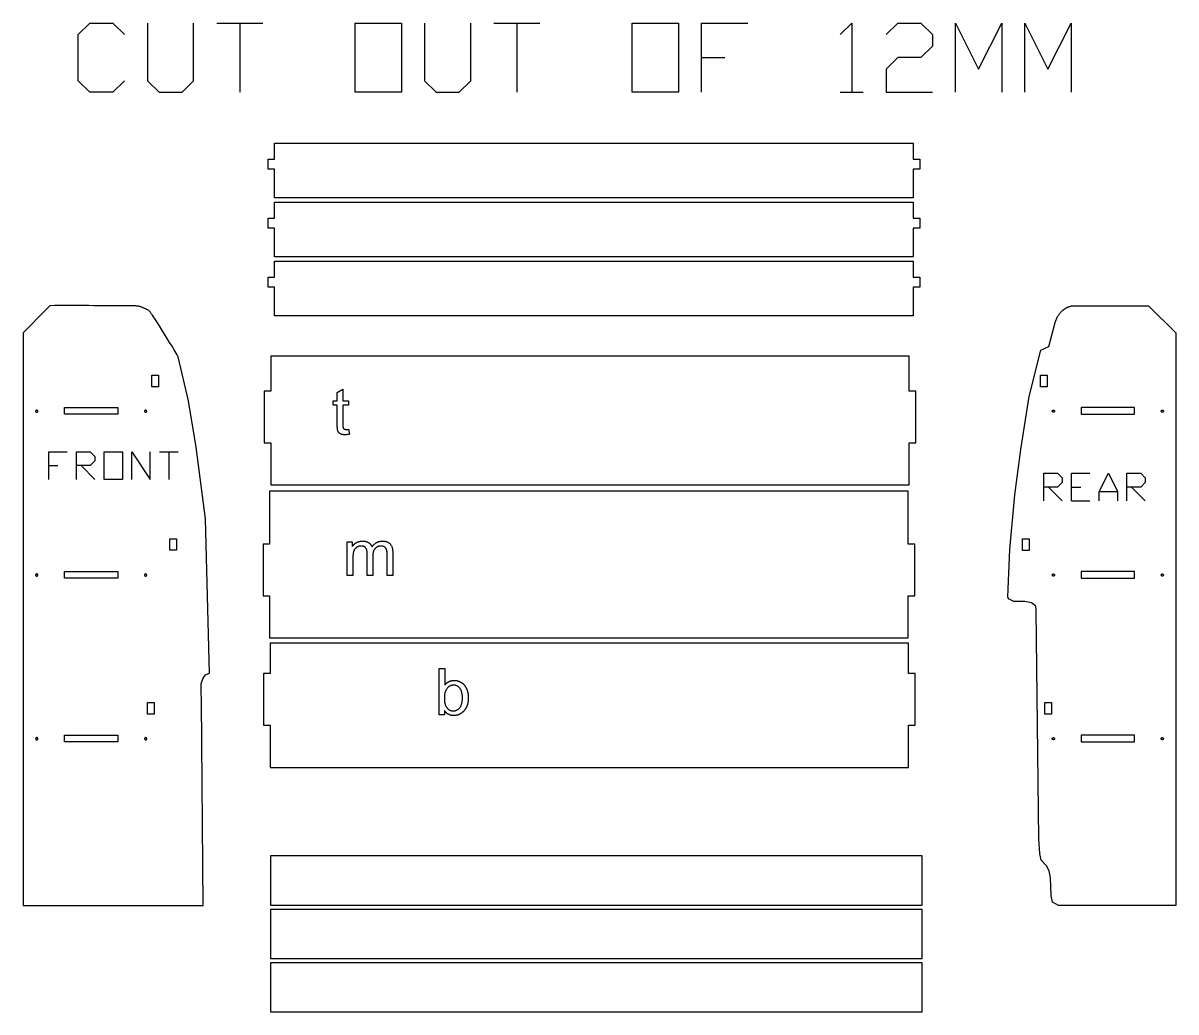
# Model space of a CAD drawing. Extents: x -1431 to 3738, y -1387 to 2467.
# Drawn here: x -1431 to 683, y -1328 to 486 of the extents above; entities that cross this region are included whole.
import ezdxf

# ---------------------------------------------------------------- set-up
doc = ezdxf.new("R2010")
doc.units = 0
doc.layers.add('DEFAULT_LAYER', color=1, linetype='CONTINUOUS')

msp = doc.modelspace()

# ---------------------------------------------------------------- linework, layer by layer
at = {"layer": 'DEFAULT_LAYER'}
for points in [[(-1245.5, 380.4), (-1266.7, 359.3), (-1309, 359.3), (-1330.2, 380.4), (-1330.2, 465.1), (-1309, 486.3), (-1266.7, 486.3), (-1245.5, 465.1)], [(-1203.2, 486.3), (-1203.2, 380.4), (-1182, 359.3), (-1139.7, 359.3), (-1118.5, 380.4), (-1118.5, 486.3)], [(-1076.2, 486.3), (-991.5, 486.3)], [(-1033.8, 486.3), (-1033.8, 359.3)], [(-695.2, 486.3), (-695.2, 380.4), (-674, 359.3), (-631.7, 359.3), (-610.5, 380.4), (-610.5, 486.3)], [(-568.2, 486.3), (-483.5, 486.3)], [(-525.8, 486.3), (-525.8, 359.3)], [(-187.2, 359.3), (-187.2, 486.3), (-102.5, 486.3)], [(66.8, 465.1), (88, 486.3), (88, 359.3)], [(151.5, 465.1), (172.7, 486.3), (215, 486.3), (236.2, 465.1), (236.2, 443.9), (215, 422.8), (172.7, 422.8), (151.5, 401.6), (151.5, 359.3), (236.2, 359.3)], [(278.5, 359.3), (278.5, 486.3), (320.8, 401.6), (363.2, 486.3), (363.2, 359.3)], [(405.5, 359.3), (405.5, 486.3), (447.8, 401.6), (490.2, 486.3), (490.2, 359.3)], [(-187.2, 422.8), (-144.8, 422.8)], [(66.8, 359.3), (109.2, 359.3)], [(-1384.3, -350.9), (-1384.3, -300.1), (-1350.4, -300.1)], [(-1333.5, -350.9), (-1333.5, -300.1), (-1308.1, -300.1), (-1299.6, -308.5), (-1299.6, -317), (-1308.1, -325.5), (-1333.5, -325.5)], [(-1231.9, -350.9), (-1231.9, -300.1), (-1198, -350.9), (-1198, -300.1)], [(-1181.1, -300.1), (-1147.2, -300.1)], [(-1164.1, -300.1), (-1164.1, -350.9)], [(-1384.3, -325.5), (-1367.3, -325.5)], [(-1325, -325.5), (-1299.6, -350.9)], [(440.2, -390.1), (440.2, -339.3), (465.6, -339.3), (474, -347.7), (474, -356.2), (465.6, -364.7), (440.2, -364.7)], [(491, -390.1), (491, -339.3), (524.8, -339.3)], [(541.8, -390.1), (541.8, -373.1), (558.7, -339.3), (575.6, -373.1), (575.6, -390.1)], [(592.6, -390.1), (592.6, -339.3), (618, -339.3), (626.4, -347.7), (626.4, -356.2), (618, -364.7), (592.6, -364.7)], [(448.6, -364.7), (474, -390.1)], [(491, -364.7), (507.9, -364.7)], [(541.8, -373.1), (575.6, -373.1)], [(601, -364.7), (626.4, -390.1)], [(491, -390.1), (524.8, -390.1)]]:
    msp.add_lwpolyline(points, dxfattribs=at)
for points in [[(-822.2, 359.3), (-822.2, 486.3), (-737.5, 486.3), (-737.5, 359.3)], [(-314.2, 359.3), (-314.2, 486.3), (-229.5, 486.3), (-229.5, 359.3)], [(200.8, 165.8), (-970, 165.8), (-970, 218.5), (-982, 218.5), (-982, 236.5), (-970, 236.5), (-970, 266), (200.8, 266), (200.8, 236.4), (212.8, 236.4), (212.8, 218.4), (200.8, 218.4)], [(200.8, 57.6), (-970, 57.6), (-970, 110.3), (-982, 110.3), (-982, 128.3), (-970, 128.3), (-970, 157.7), (200.8, 157.7), (200.8, 128.2), (212.8, 128.2), (212.8, 110.2), (200.8, 110.2)], [(200.8, -50.6), (-970, -50.6), (-970, 2.1), (-982, 2.1), (-982, 20.1), (-970, 20.1), (-970, 49.5), (200.8, 49.5), (200.8, 20), (212.8, 20), (212.8, 2), (200.8, 2)], [(434.7, -113.9), (449.3, -107.1), (461.3, -62.8), (461.8, -61.2), (462.3, -59.7), (462.9, -58.1), (463.5, -56.6), (464.2, -55.1), (464.9, -53.7), (465.6, -52.2), (466.4, -50.9), (467.3, -49.5), (468.2, -48.2), (469.1, -46.9), (470.1, -45.7), (471.1, -44.5), (472.2, -43.3), (472.7, -42.7), (473.3, -42.2), (473.9, -41.7), (474.4, -41.1), (475, -40.6), (475.6, -40.1), (476.2, -39.6), (476.8, -39.2), (477.4, -38.7), (478, -38.3), (478.7, -37.8), (479.3, -37.4), (480, -37), (480.6, -36.6), (481.3, -36.3), (482, -35.9), (482.6, -35.6), (483.3, -35.2), (484, -34.9), (484.7, -34.6), (485.4, -34.3), (486.1, -34.1), (486.9, -33.8), (487.6, -33.6), (488.3, -33.4), (489.1, -33.2), (489.8, -33), (490.6, -32.9), (491.3, -32.7), (492.1, -32.6), (492.8, -32.5), (493.6, -32.4), (494.4, -32.3), (495.2, -32.3), (496, -32.3), (496.8, -32.2), (632.5, -32.2), (682.6, -82.2), (682.1, -1132.6), (467.5, -1132.4), (456, -1126.3), (453.7, -1114.3), (452.7, -1081.8), (450.4, -1068.9), (445.3, -1059.8), (435.6, -1049), (433.1, -1037.2), (431, -1009.8), (426.1, -591), (425.5, -583.2), (418, -577), (405.3, -574.5), (385.6, -574.5), (375.8, -570.1), (374.3, -566), (378.2, -479.4), (386.9, -379.2), (397.9, -296.2), (413.7, -199)], [(-989.2, -283.9), (-977.2, -283.9), (-977.2, -361), (193.7, -361), (193.7, -283.9), (205.6, -283.9), (205.6, -189), (193.7, -189), (193.7, -124.9), (-977.2, -124.9), (-977.2, -189), (-989.2, -189)], [(-1195.4, -180.7), (-1195.4, -159.7), (-1183.1, -159.7), (-1183.1, -180.7)], [(434.1, -180.7), (434.1, -159.7), (446.4, -159.7), (446.4, -180.7)], [(-834.3, -258.8), (-832.8, -268), (-833.9, -268.3), (-835, -268.4), (-836, -268.6), (-837, -268.7), (-838, -268.8), (-838.9, -268.9), (-839.8, -268.9), (-840.7, -269), (-842.1, -268.9), (-842.8, -268.9), (-843.4, -268.8), (-844, -268.8), (-844.6, -268.7), (-845.2, -268.6), (-845.8, -268.5), (-846.3, -268.4), (-846.8, -268.3), (-847.3, -268.1), (-847.8, -267.9), (-848.3, -267.8), (-848.7, -267.6), (-849.1, -267.4), (-849.5, -267.2), (-850.3, -266.7), (-850.6, -266.4), (-851, -266.2), (-851.3, -265.9), (-851.6, -265.7), (-851.9, -265.4), (-852.2, -265.1), (-852.5, -264.8), (-852.7, -264.5), (-853, -264.2), (-853.2, -263.8), (-853.4, -263.5), (-853.6, -263.2), (-853.8, -262.8), (-854, -262.5), (-854.1, -262.1), (-854.2, -261.6), (-854.4, -261.1), (-854.5, -260.6), (-854.6, -260), (-854.7, -259.3), (-854.8, -258.6), (-854.9, -257.9), (-855, -256.2), (-855.1, -254.4), (-855.2, -252.3), (-855.2, -250.1), (-855.2, -214.6), (-862.9, -214.6), (-862.9, -206.5), (-855.2, -206.5), (-855.2, -191.2), (-844.8, -185), (-844.8, -206.5), (-834.3, -206.5), (-834.3, -214.6), (-844.8, -214.6), (-844.8, -250.7), (-844.8, -251.7), (-844.8, -252.7), (-844.8, -253.6), (-844.7, -254.3), (-844.6, -255), (-844.5, -255.6), (-844.4, -256.1), (-844.3, -256.4), (-844.2, -256.7), (-844, -257), (-843.8, -257.3), (-843.6, -257.6), (-843.3, -257.8), (-843.1, -258), (-842.8, -258.3), (-842.5, -258.5), (-842.2, -258.6), (-841.8, -258.8), (-841.4, -258.9), (-841, -259), (-840.5, -259.1), (-840, -259.2), (-839.5, -259.2), (-838.9, -259.2), (-838, -259.2), (-836.9, -259.1), (-835.7, -259)], [(-1408.3, -225.6), (-1408.3, -225.8), (-1408.3, -226), (-1408.2, -226.2), (-1408.1, -226.4), (-1408.1, -226.6), (-1408, -226.8), (-1407.8, -226.9), (-1407.7, -227), (-1407.6, -227.2), (-1407.4, -227.3), (-1407.2, -227.4), (-1407.1, -227.5), (-1406.9, -227.5), (-1406.7, -227.6), (-1406.5, -227.6), (-1406.3, -227.6), (-1406.1, -227.6), (-1405.9, -227.6), (-1405.7, -227.5), (-1405.5, -227.5), (-1405.3, -227.4), (-1405.2, -227.3), (-1405, -227.2), (-1404.9, -227), (-1404.7, -226.9), (-1404.6, -226.8), (-1404.5, -226.6), (-1404.4, -226.4), (-1404.4, -226.2), (-1404.3, -226), (-1404.3, -225.8), (-1404.3, -225.6), (-1404.3, -225.4), (-1404.3, -225.2), (-1404.4, -225), (-1404.4, -224.9), (-1404.5, -224.7), (-1404.6, -224.5), (-1404.7, -224.4), (-1404.9, -224.2), (-1405, -224.1), (-1405.2, -224), (-1405.3, -223.9), (-1405.5, -223.8), (-1405.7, -223.7), (-1405.9, -223.7), (-1406.1, -223.6), (-1406.3, -223.6), (-1406.5, -223.6), (-1406.7, -223.7), (-1406.9, -223.7), (-1407.1, -223.8), (-1407.2, -223.9), (-1407.4, -224), (-1407.6, -224.1), (-1407.7, -224.2), (-1407.8, -224.4), (-1408, -224.5), (-1408.1, -224.7), (-1408.1, -224.9), (-1408.2, -225), (-1408.3, -225.2), (-1408.3, -225.4)], [(-1257.5, -231.4), (-1355.5, -231.4), (-1355.5, -219.1), (-1257.5, -219.1)], [(-1208.5, -225.6), (-1208.5, -225.8), (-1208.5, -226), (-1208.4, -226.2), (-1208.4, -226.4), (-1208.3, -226.6), (-1208.2, -226.8), (-1208.1, -226.9), (-1208, -227), (-1207.8, -227.2), (-1207.7, -227.3), (-1207.5, -227.4), (-1207.3, -227.5), (-1207.1, -227.5), (-1206.9, -227.6), (-1206.7, -227.6), (-1206.5, -227.6), (-1206.3, -227.6), (-1206.1, -227.6), (-1205.9, -227.5), (-1205.8, -227.5), (-1205.6, -227.4), (-1205.4, -227.3), (-1205.3, -227.2), (-1205.1, -227), (-1205, -226.9), (-1204.9, -226.8), (-1204.8, -226.6), (-1204.7, -226.4), (-1204.6, -226.2), (-1204.6, -226), (-1204.5, -225.8), (-1204.5, -225.6), (-1204.5, -225.4), (-1204.6, -225.2), (-1204.6, -225), (-1204.7, -224.9), (-1204.8, -224.7), (-1204.9, -224.5), (-1205, -224.4), (-1205.1, -224.2), (-1205.3, -224.1), (-1205.4, -224), (-1205.6, -223.9), (-1205.8, -223.8), (-1205.9, -223.7), (-1206.1, -223.7), (-1206.3, -223.6), (-1206.5, -223.6), (-1206.7, -223.6), (-1206.9, -223.7), (-1207.1, -223.7), (-1207.3, -223.8), (-1207.5, -223.9), (-1207.7, -224), (-1207.8, -224.1), (-1208, -224.2), (-1208.1, -224.4), (-1208.2, -224.5), (-1208.3, -224.7), (-1208.4, -224.9), (-1208.4, -225), (-1208.5, -225.2), (-1208.5, -225.4)], [(459.8, -225.6), (459.8, -225.8), (459.8, -226), (459.8, -226.2), (459.7, -226.4), (459.6, -226.6), (459.5, -226.8), (459.4, -226.9), (459.3, -227), (459.1, -227.2), (459, -227.3), (458.8, -227.4), (458.6, -227.5), (458.4, -227.5), (458.3, -227.6), (458.1, -227.6), (457.8, -227.6), (457.6, -227.6), (457.4, -227.6), (457.3, -227.5), (457.1, -227.5), (456.9, -227.4), (456.7, -227.3), (456.6, -227.2), (456.4, -227), (456.3, -226.9), (456.2, -226.8), (456.1, -226.6), (456, -226.4), (455.9, -226.2), (455.9, -226), (455.9, -225.8), (455.8, -225.6), (455.9, -225.4), (455.9, -225.2), (455.9, -225), (456, -224.9), (456.1, -224.7), (456.2, -224.5), (456.3, -224.4), (456.4, -224.2), (456.6, -224.1), (456.7, -224), (456.9, -223.9), (457.1, -223.8), (457.3, -223.7), (457.4, -223.7), (457.6, -223.6), (457.8, -223.6), (458.1, -223.6), (458.3, -223.7), (458.4, -223.7), (458.6, -223.8), (458.8, -223.9), (459, -224), (459.1, -224.1), (459.3, -224.2), (459.4, -224.4), (459.5, -224.5), (459.6, -224.7), (459.7, -224.9), (459.8, -225), (459.8, -225.2), (459.8, -225.4)], [(508.8, -231.4), (606.8, -231.4), (606.8, -219.1), (508.8, -219.1)], [(659.6, -225.6), (659.6, -225.8), (659.6, -226), (659.5, -226.2), (659.4, -226.4), (659.4, -226.6), (659.3, -226.8), (659.1, -226.9), (659, -227), (658.9, -227.2), (658.7, -227.3), (658.6, -227.4), (658.4, -227.5), (658.2, -227.5), (658, -227.6), (657.8, -227.6), (657.6, -227.6), (657.4, -227.6), (657.2, -227.6), (657, -227.5), (656.8, -227.5), (656.7, -227.4), (656.5, -227.3), (656.3, -227.2), (656.2, -227), (656.1, -226.9), (655.9, -226.8), (655.8, -226.6), (655.8, -226.4), (655.7, -226.2), (655.6, -226), (655.6, -225.8), (655.6, -225.6), (655.6, -225.4), (655.6, -225.2), (655.7, -225), (655.8, -224.9), (655.8, -224.7), (655.9, -224.5), (656.1, -224.4), (656.2, -224.2), (656.3, -224.1), (656.5, -224), (656.7, -223.9), (656.8, -223.8), (657, -223.7), (657.2, -223.7), (657.4, -223.6), (657.6, -223.6), (657.8, -223.6), (658, -223.7), (658.2, -223.7), (658.4, -223.8), (658.6, -223.9), (658.7, -224), (658.9, -224.1), (659, -224.2), (659.1, -224.4), (659.3, -224.5), (659.4, -224.7), (659.4, -224.9), (659.5, -225), (659.6, -225.2), (659.6, -225.4)], [(-1282.7, -350.9), (-1282.7, -300.1), (-1248.8, -300.1), (-1248.8, -350.9)], [(-991.3, -564.5), (-979.3, -564.5), (-979.3, -641.6), (191.6, -641.6), (191.6, -564.5), (203.6, -564.5), (203.6, -469.6), (191.6, -469.6), (191.6, -372.2), (-979.3, -372.2), (-979.3, -469.6), (-991.3, -469.6)], [(-1162.4, -480.7), (-1162.4, -459.7), (-1150.1, -459.7), (-1150.1, -480.7)], [(-837, -526.9), (-837, -465.3), (-827.7, -465.3), (-827.7, -473.9), (-827.3, -473.4), (-826.9, -472.8), (-826.5, -472.3), (-826.1, -471.8), (-825.7, -471.3), (-825.2, -470.8), (-824.8, -470.3), (-824.3, -469.9), (-823.8, -469.4), (-823.3, -469), (-822.8, -468.6), (-822.2, -468.2), (-821.7, -467.8), (-821.1, -467.4), (-820.5, -467), (-819.9, -466.7), (-819.3, -466.3), (-818.7, -466), (-818.1, -465.7), (-817.4, -465.5), (-816.8, -465.2), (-816.1, -465), (-815.5, -464.8), (-814.8, -464.6), (-814.1, -464.4), (-813.4, -464.3), (-812.7, -464.2), (-812, -464.1), (-811.2, -464), (-810.5, -463.9), (-809.7, -463.9), (-809, -463.9), (-808.1, -463.9), (-807.3, -463.9), (-806.5, -464), (-805.7, -464.1), (-804.9, -464.2), (-804.2, -464.3), (-803.5, -464.4), (-802.7, -464.6), (-802.1, -464.8), (-801.4, -465), (-800.7, -465.2), (-800.1, -465.5), (-799.5, -465.8), (-798.9, -466.1), (-798.3, -466.4), (-797.8, -466.7), (-797.2, -467.1), (-796.7, -467.5), (-796.2, -467.9), (-795.7, -468.3), (-795.3, -468.7), (-794.8, -469.2), (-794.4, -469.7), (-794, -470.1), (-793.6, -470.7), (-793.3, -471.2), (-792.9, -471.7), (-792.6, -472.3), (-792.3, -472.9), (-792, -473.4), (-791.8, -474.1), (-791.6, -474.7), (-791.1, -474), (-790.6, -473.4), (-790.1, -472.8), (-789.7, -472.2), (-789.2, -471.6), (-788.7, -471), (-788.1, -470.5), (-787.6, -470), (-787.1, -469.5), (-786.6, -469), (-786, -468.5), (-785.4, -468.1), (-784.9, -467.7), (-784.3, -467.3), (-783.7, -466.9), (-783.1, -466.6), (-782.5, -466.3), (-781.9, -466), (-781.3, -465.7), (-780.7, -465.4), (-780.1, -465.2), (-779.4, -464.9), (-778.8, -464.7), (-778.1, -464.6), (-777.4, -464.4), (-776.8, -464.3), (-776.1, -464.2), (-775.4, -464.1), (-774.7, -464), (-774, -463.9), (-773.2, -463.9), (-772.5, -463.9), (-771.4, -463.9), (-770.3, -464), (-769.2, -464.1), (-768.2, -464.2), (-767.2, -464.4), (-766.2, -464.6), (-765.3, -464.9), (-764.4, -465.2), (-763.5, -465.5), (-762.7, -465.9), (-761.9, -466.3), (-761.1, -466.8), (-760.4, -467.3), (-759.7, -467.8), (-759, -468.4), (-758.4, -469), (-757.8, -469.7), (-757.3, -470.4), (-756.7, -471.1), (-756.3, -471.9), (-755.8, -472.7), (-755.4, -473.6), (-755, -474.5), (-754.7, -475.4), (-754.4, -476.4), (-754.2, -477.5), (-754, -478.6), (-753.8, -479.7), (-753.7, -480.8), (-753.6, -482.1), (-753.5, -483.3), (-753.5, -484.6), (-753.5, -526.9), (-763.9, -526.9), (-763.9, -488.1), (-763.9, -486.6), (-763.9, -485.2), (-764, -483.9), (-764.1, -482.7), (-764.3, -481.6), (-764.5, -480.7), (-764.7, -479.8), (-764.8, -479.5), (-764.9, -479.1), (-765, -478.8), (-765.2, -478.4), (-765.3, -478.1), (-765.5, -477.8), (-765.7, -477.5), (-765.9, -477.2), (-766.1, -476.9), (-766.3, -476.6), (-766.6, -476.3), (-766.8, -476), (-767.1, -475.8), (-767.3, -475.5), (-767.9, -475.1), (-768.6, -474.6), (-768.9, -474.4), (-769.3, -474.2), (-770, -473.9), (-770.7, -473.6), (-771.5, -473.4), (-772.3, -473.2), (-773.1, -473.1), (-774, -473), (-774.8, -472.9), (-775.6, -473), (-776.4, -473), (-777.2, -473.1), (-778, -473.2), (-778.7, -473.4), (-779.4, -473.6), (-780.1, -473.8), (-780.8, -474), (-781.5, -474.3), (-782.1, -474.6), (-782.7, -475), (-783.3, -475.4), (-783.9, -475.8), (-784.5, -476.3), (-785.1, -476.8), (-785.6, -477.3), (-786.2, -477.9), (-786.6, -478.5), (-787.1, -479.1), (-787.5, -479.8), (-787.9, -480.5), (-788.3, -481.3), (-788.6, -482.1), (-788.9, -482.9), (-789.1, -483.8), (-789.3, -484.7), (-789.5, -485.7), (-789.7, -486.7), (-789.8, -487.7), (-789.9, -488.8), (-789.9, -489.9), (-789.9, -491.1), (-789.9, -526.9), (-800.4, -526.9), (-800.4, -486.9), (-800.4, -486), (-800.4, -485.2), (-800.5, -484.4), (-800.5, -483.6), (-800.6, -482.9), (-800.7, -482.1), (-800.9, -481.5), (-801, -480.8), (-801.2, -480.1), (-801.4, -479.5), (-801.6, -478.9), (-801.8, -478.4), (-802.1, -477.9), (-802.3, -477.4), (-802.6, -476.9), (-802.9, -476.4), (-803.3, -476), (-803.6, -475.6), (-804, -475.2), (-804.4, -474.9), (-804.8, -474.6), (-805.3, -474.3), (-805.8, -474.1), (-806.3, -473.8), (-806.8, -473.6), (-807.4, -473.4), (-808, -473.3), (-808.6, -473.2), (-809.2, -473.1), (-809.9, -473), (-810.6, -473), (-811.3, -472.9), (-811.8, -473), (-812.4, -473), (-812.9, -473), (-813.5, -473.1), (-814, -473.2), (-814.5, -473.3), (-815, -473.4), (-815.5, -473.5), (-816, -473.7), (-816.6, -473.9), (-817.1, -474), (-817.5, -474.3), (-818, -474.5), (-818.5, -474.7), (-819, -475), (-819.5, -475.3), (-819.9, -475.6), (-820.4, -475.9), (-820.8, -476.2), (-821.2, -476.6), (-821.6, -476.9), (-822, -477.3), (-822.3, -477.7), (-822.7, -478.1), (-823, -478.6), (-823.3, -479), (-823.6, -479.5), (-823.9, -480), (-824.2, -480.5), (-824.4, -481), (-824.7, -481.5), (-824.9, -482.1), (-825.1, -482.6), (-825.3, -483.2), (-825.4, -483.9), (-825.6, -484.5), (-825.8, -485.2), (-825.9, -486), (-826, -486.7), (-826.1, -487.5), (-826.2, -488.3), (-826.3, -489.2), (-826.4, -490.1), (-826.4, -491), (-826.5, -492.9), (-826.6, -494.9), (-826.6, -526.9)], [(401, -480.9), (401, -459.8), (413.3, -459.8), (413.3, -480.9)], [(-1408.3, -526.1), (-1408.3, -526.3), (-1408.3, -526.5), (-1408.2, -526.7), (-1408.1, -526.9), (-1408.1, -527.1), (-1408, -527.2), (-1407.8, -527.4), (-1407.7, -527.5), (-1407.6, -527.7), (-1407.4, -527.8), (-1407.2, -527.9), (-1407.1, -528), (-1406.9, -528), (-1406.7, -528.1), (-1406.5, -528.1), (-1406.3, -528.1), (-1406.1, -528.1), (-1405.9, -528.1), (-1405.7, -528), (-1405.5, -528), (-1405.3, -527.9), (-1405.2, -527.8), (-1405, -527.7), (-1404.9, -527.5), (-1404.7, -527.4), (-1404.6, -527.2), (-1404.5, -527.1), (-1404.4, -526.9), (-1404.4, -526.7), (-1404.3, -526.5), (-1404.3, -526.3), (-1404.3, -526.1), (-1404.3, -525.9), (-1404.3, -525.7), (-1404.4, -525.5), (-1404.4, -525.3), (-1404.5, -525.2), (-1404.6, -525), (-1404.7, -524.8), (-1404.9, -524.7), (-1405, -524.6), (-1405.2, -524.5), (-1405.3, -524.4), (-1405.5, -524.3), (-1405.7, -524.2), (-1405.9, -524.2), (-1406.1, -524.1), (-1406.3, -524.1), (-1406.5, -524.1), (-1406.7, -524.2), (-1406.9, -524.2), (-1407.1, -524.3), (-1407.2, -524.4), (-1407.4, -524.5), (-1407.6, -524.6), (-1407.7, -524.7), (-1407.8, -524.8), (-1408, -525), (-1408.1, -525.2), (-1408.1, -525.3), (-1408.2, -525.5), (-1408.3, -525.7), (-1408.3, -525.9)], [(-1257.5, -531.9), (-1355.5, -531.9), (-1355.5, -519.6), (-1257.5, -519.6)], [(-1208.5, -526.1), (-1208.5, -526.3), (-1208.5, -526.5), (-1208.4, -526.7), (-1208.4, -526.9), (-1208.3, -527.1), (-1208.2, -527.2), (-1208.1, -527.4), (-1208, -527.5), (-1207.8, -527.7), (-1207.7, -527.8), (-1207.5, -527.9), (-1207.3, -528), (-1207.1, -528), (-1206.9, -528.1), (-1206.7, -528.1), (-1206.5, -528.1), (-1206.3, -528.1), (-1206.1, -528.1), (-1205.9, -528), (-1205.8, -528), (-1205.6, -527.9), (-1205.4, -527.8), (-1205.3, -527.7), (-1205.1, -527.5), (-1205, -527.4), (-1204.9, -527.2), (-1204.8, -527.1), (-1204.7, -526.9), (-1204.6, -526.7), (-1204.6, -526.5), (-1204.5, -526.3), (-1204.5, -526.1), (-1204.5, -525.9), (-1204.6, -525.7), (-1204.6, -525.5), (-1204.7, -525.3), (-1204.8, -525.2), (-1204.9, -525), (-1205, -524.8), (-1205.1, -524.7), (-1205.3, -524.6), (-1205.4, -524.5), (-1205.6, -524.4), (-1205.8, -524.3), (-1205.9, -524.2), (-1206.1, -524.2), (-1206.3, -524.1), (-1206.5, -524.1), (-1206.7, -524.1), (-1206.9, -524.2), (-1207.1, -524.2), (-1207.3, -524.3), (-1207.5, -524.4), (-1207.7, -524.5), (-1207.8, -524.6), (-1208, -524.7), (-1208.1, -524.8), (-1208.2, -525), (-1208.3, -525.2), (-1208.4, -525.3), (-1208.4, -525.5), (-1208.5, -525.7), (-1208.5, -525.9)], [(459.8, -526.1), (459.8, -526.3), (459.8, -526.5), (459.8, -526.7), (459.7, -526.9), (459.6, -527.1), (459.5, -527.2), (459.4, -527.4), (459.3, -527.5), (459.1, -527.7), (459, -527.8), (458.8, -527.9), (458.6, -528), (458.4, -528), (458.3, -528.1), (458.1, -528.1), (457.8, -528.1), (457.6, -528.1), (457.4, -528.1), (457.3, -528), (457.1, -528), (456.9, -527.9), (456.7, -527.8), (456.6, -527.7), (456.4, -527.5), (456.3, -527.4), (456.2, -527.2), (456.1, -527.1), (456, -526.9), (455.9, -526.7), (455.9, -526.5), (455.9, -526.3), (455.8, -526.1), (455.9, -525.9), (455.9, -525.7), (455.9, -525.5), (456, -525.3), (456.1, -525.2), (456.2, -525), (456.3, -524.8), (456.4, -524.7), (456.6, -524.6), (456.7, -524.5), (456.9, -524.4), (457.1, -524.3), (457.3, -524.2), (457.4, -524.2), (457.6, -524.1), (457.8, -524.1), (458.1, -524.1), (458.3, -524.2), (458.4, -524.2), (458.6, -524.3), (458.8, -524.4), (459, -524.5), (459.1, -524.6), (459.3, -524.7), (459.4, -524.8), (459.5, -525), (459.6, -525.2), (459.7, -525.3), (459.8, -525.5), (459.8, -525.7), (459.8, -525.9)], [(508.8, -531.9), (606.8, -531.9), (606.8, -519.6), (508.8, -519.6)], [(659.6, -526.1), (659.6, -526.3), (659.6, -526.5), (659.5, -526.7), (659.4, -526.9), (659.4, -527.1), (659.3, -527.2), (659.1, -527.4), (659, -527.5), (658.9, -527.7), (658.7, -527.8), (658.6, -527.9), (658.4, -528), (658.2, -528), (658, -528.1), (657.8, -528.1), (657.6, -528.1), (657.4, -528.1), (657.2, -528.1), (657, -528), (656.8, -528), (656.7, -527.9), (656.5, -527.8), (656.3, -527.7), (656.2, -527.5), (656.1, -527.4), (655.9, -527.2), (655.8, -527.1), (655.8, -526.9), (655.7, -526.7), (655.6, -526.5), (655.6, -526.3), (655.6, -526.1), (655.6, -525.9), (655.6, -525.7), (655.7, -525.5), (655.8, -525.3), (655.8, -525.2), (655.9, -525), (656.1, -524.8), (656.2, -524.7), (656.3, -524.6), (656.5, -524.5), (656.7, -524.4), (656.8, -524.3), (657, -524.2), (657.2, -524.2), (657.4, -524.1), (657.6, -524.1), (657.8, -524.1), (658, -524.2), (658.2, -524.2), (658.4, -524.3), (658.6, -524.4), (658.7, -524.5), (658.9, -524.6), (659, -524.7), (659.1, -524.8), (659.3, -525), (659.4, -525.2), (659.4, -525.3), (659.5, -525.5), (659.6, -525.7), (659.6, -525.9)], [(-990.4, -801.8), (-978.4, -801.8), (-978.4, -878.9), (192.5, -878.9), (192.5, -801.8), (204.4, -801.8), (204.4, -706.9), (192.5, -706.9), (192.5, -650.9), (-978.4, -650.9), (-978.4, -706.9), (-990.4, -706.9)], [(-658.7, -782.5), (-668.4, -782.5), (-668.4, -697.4), (-657.9, -697.4), (-657.9, -727.8), (-657.5, -727.3), (-657.1, -726.8), (-656.6, -726.3), (-656.2, -725.8), (-655.8, -725.4), (-655.3, -725), (-654.9, -724.6), (-654.4, -724.2), (-653.9, -723.8), (-653.4, -723.4), (-652.9, -723.1), (-652.4, -722.7), (-651.9, -722.4), (-651.4, -722.1), (-650.9, -721.8), (-650.4, -721.6), (-649.9, -721.3), (-649.3, -721.1), (-648.8, -720.9), (-648.2, -720.7), (-647.7, -720.5), (-647.1, -720.3), (-646.5, -720.1), (-645.9, -720), (-645.4, -719.9), (-644.8, -719.8), (-644.2, -719.7), (-643.5, -719.6), (-642.9, -719.6), (-642.3, -719.5), (-641.7, -719.5), (-641, -719.5), (-640.3, -719.5), (-639.6, -719.5), (-638.9, -719.6), (-638.2, -719.6), (-637.5, -719.7), (-636.9, -719.8), (-636.2, -719.9), (-635.5, -720.1), (-634.8, -720.2), (-634.2, -720.4), (-633.5, -720.6), (-632.9, -720.8), (-632.2, -721), (-631.6, -721.3), (-630.9, -721.5), (-630.3, -721.8), (-629.7, -722.1), (-629, -722.4), (-628.4, -722.7), (-627.9, -723.1), (-627.3, -723.4), (-626.7, -723.8), (-626.2, -724.2), (-625.7, -724.6), (-625.1, -725), (-624.6, -725.4), (-624.1, -725.8), (-623.7, -726.3), (-623.2, -726.8), (-622.8, -727.2), (-622.3, -727.7), (-621.9, -728.3), (-621.5, -728.8), (-621.1, -729.3), (-620.7, -729.9), (-620.4, -730.4), (-620, -731), (-619.7, -731.6), (-619.3, -732.2), (-619, -732.8), (-618.7, -733.4), (-618.4, -734.1), (-618.1, -734.7), (-617.8, -735.4), (-617.5, -736.1), (-617.3, -736.8), (-617, -737.5), (-616.8, -738.2), (-616.5, -739), (-616.3, -739.7), (-616.1, -740.5), (-616, -741.2), (-615.8, -742), (-615.6, -742.7), (-615.5, -743.5), (-615.4, -744.3), (-615.3, -745.1), (-615.2, -745.9), (-615.1, -746.7), (-615, -747.5), (-614.9, -749.1), (-614.9, -750.8), (-614.9, -751.8), (-614.9, -752.7), (-615, -753.7), (-615, -754.6), (-615.1, -755.6), (-615.2, -756.5), (-615.3, -757.4), (-615.4, -758.2), (-615.5, -759.1), (-615.7, -760), (-615.8, -760.8), (-616, -761.6), (-616.2, -762.5), (-616.4, -763.3), (-616.6, -764), (-616.9, -764.8), (-617.1, -765.6), (-617.4, -766.3), (-617.7, -767.1), (-618, -767.8), (-618.3, -768.5), (-618.6, -769.2), (-619, -769.8), (-619.3, -770.5), (-619.7, -771.1), (-620.1, -771.8), (-620.5, -772.4), (-620.9, -773), (-621.3, -773.6), (-621.8, -774.2), (-622.3, -774.7), (-622.7, -775.3), (-623.2, -775.8), (-623.7, -776.3), (-624.2, -776.8), (-624.8, -777.3), (-625.3, -777.8), (-625.8, -778.2), (-626.3, -778.6), (-626.9, -779.1), (-627.4, -779.4), (-628, -779.8), (-628.5, -780.2), (-629.1, -780.5), (-629.6, -780.9), (-630.2, -781.2), (-630.8, -781.5), (-631.4, -781.8), (-632, -782), (-632.6, -782.3), (-633.2, -782.5), (-633.8, -782.7), (-634.4, -782.9), (-635, -783.1), (-635.6, -783.2), (-636.3, -783.4), (-636.9, -783.5), (-637.6, -783.6), (-638.2, -783.7), (-638.9, -783.8), (-639.5, -783.8), (-640.2, -783.9), (-640.9, -783.9), (-641.6, -783.9), (-642.2, -783.9), (-642.9, -783.9), (-643.6, -783.8), (-644.2, -783.8), (-644.8, -783.7), (-645.5, -783.6), (-646.1, -783.5), (-646.7, -783.3), (-647.3, -783.2), (-647.9, -783), (-648.5, -782.8), (-649.1, -782.6), (-649.6, -782.4), (-650.2, -782.2), (-650.8, -781.9), (-651.3, -781.6), (-651.8, -781.3), (-652.3, -781), (-652.9, -780.7), (-653.4, -780.4), (-653.9, -780), (-654.3, -779.6), (-654.8, -779.2), (-655.3, -778.8), (-655.7, -778.4), (-656.2, -777.9), (-656.6, -777.4), (-657.1, -776.9), (-657.5, -776.4), (-657.9, -775.9), (-658.3, -775.4), (-658.7, -774.8)], [(-658.8, -751.2), (-658.8, -752.6), (-658.7, -753.9), (-658.7, -755.2), (-658.6, -756.4), (-658.5, -757.6), (-658.4, -758.7), (-658.2, -759.8), (-658, -760.8), (-657.8, -761.8), (-657.6, -762.7), (-657.4, -763.6), (-657.1, -764.4), (-656.8, -765.2), (-656.5, -765.9), (-656.1, -766.6), (-655.8, -767.3), (-655.1, -768.2), (-654.5, -769.1), (-654.1, -769.6), (-653.8, -770), (-653.4, -770.4), (-653.1, -770.8), (-652.7, -771.2), (-652.4, -771.5), (-652, -771.9), (-651.6, -772.2), (-651.2, -772.5), (-650.8, -772.8), (-650.4, -773), (-650, -773.3), (-649.5, -773.6), (-649.1, -773.8), (-648.7, -774), (-648.2, -774.2), (-647.8, -774.4), (-647.3, -774.5), (-646.9, -774.7), (-646.4, -774.8), (-645.9, -774.9), (-645.5, -775), (-645, -775.1), (-644.5, -775.2), (-644, -775.3), (-643.5, -775.3), (-642.9, -775.3), (-642.4, -775.3), (-641.6, -775.3), (-640.7, -775.2), (-639.9, -775.1), (-639.1, -775), (-638.3, -774.7), (-637.5, -774.5), (-636.8, -774.2), (-636, -773.8), (-635.3, -773.5), (-634.6, -773), (-633.9, -772.5), (-633.2, -772), (-632.5, -771.4), (-631.9, -770.8), (-631.2, -770.1), (-630.6, -769.4), (-630, -768.6), (-629.4, -767.8), (-628.9, -767), (-628.4, -766.1), (-628, -765.1), (-627.5, -764.1), (-627.2, -763.1), (-626.8, -762), (-626.5, -760.8), (-626.3, -759.7), (-626.1, -758.4), (-625.9, -757.2), (-625.8, -755.9), (-625.7, -754.5), (-625.6, -753.1), (-625.6, -751.6), (-625.6, -750.2), (-625.7, -748.7), (-625.8, -747.3), (-625.9, -746), (-626.1, -744.7), (-626.3, -743.5), (-626.5, -742.3), (-626.8, -741.2), (-627.1, -740.1), (-627.5, -739), (-627.9, -738), (-628.3, -737.1), (-628.8, -736.2), (-629.3, -735.4), (-629.8, -734.6), (-630.1, -734.2), (-630.4, -733.8), (-631, -733.1), (-631.6, -732.5), (-632.3, -731.9), (-632.9, -731.3), (-633.6, -730.8), (-634.3, -730.3), (-635, -729.9), (-635.7, -729.5), (-636.4, -729.2), (-637.2, -728.9), (-637.9, -728.6), (-638.7, -728.4), (-639.5, -728.3), (-640.3, -728.2), (-641.1, -728.1), (-642, -728.1), (-642.8, -728.1), (-643.6, -728.2), (-644.5, -728.3), (-645.3, -728.5), (-646.1, -728.7), (-646.8, -728.9), (-647.6, -729.2), (-648.3, -729.6), (-649.1, -730), (-649.8, -730.4), (-650.5, -730.9), (-651.2, -731.4), (-651.9, -732), (-652.5, -732.7), (-653.2, -733.3), (-653.8, -734.1), (-654.4, -734.8), (-655, -735.6), (-655.5, -736.5), (-656, -737.4), (-656.4, -738.3), (-656.8, -739.2), (-657.2, -740.3), (-657.5, -741.3), (-657.8, -742.4), (-658.1, -743.5), (-658.3, -744.7), (-658.5, -745.9), (-658.6, -747.2), (-658.7, -748.5), (-658.8, -749.9)], [(-1203.3, -781.1), (-1203.3, -760.1), (-1191, -760.1), (-1191, -781.1)], [(442.3, -781.2), (442.3, -760.2), (454.6, -760.2), (454.6, -781.2)], [(-1408.2, -826.3), (-1408.2, -826.5), (-1408.2, -826.7), (-1408.1, -826.9), (-1408, -827.1), (-1408, -827.3), (-1407.9, -827.5), (-1407.7, -827.6), (-1407.6, -827.8), (-1407.5, -827.9), (-1407.3, -828), (-1407.2, -828.1), (-1407, -828.2), (-1406.8, -828.3), (-1406.6, -828.3), (-1406.4, -828.3), (-1406.2, -828.3), (-1406, -828.3), (-1405.8, -828.3), (-1405.6, -828.3), (-1405.4, -828.2), (-1405.3, -828.1), (-1405.1, -828), (-1404.9, -827.9), (-1404.8, -827.8), (-1404.7, -827.6), (-1404.5, -827.5), (-1404.4, -827.3), (-1404.4, -827.1), (-1404.3, -826.9), (-1404.2, -826.7), (-1404.2, -826.5), (-1404.2, -826.3), (-1404.2, -826.1), (-1404.2, -825.9), (-1404.3, -825.7), (-1404.4, -825.6), (-1404.4, -825.4), (-1404.5, -825.2), (-1404.7, -825.1), (-1404.8, -824.9), (-1404.9, -824.8), (-1405.1, -824.7), (-1405.3, -824.6), (-1405.4, -824.5), (-1405.6, -824.4), (-1405.8, -824.4), (-1406, -824.4), (-1406.2, -824.3), (-1406.4, -824.4), (-1406.6, -824.4), (-1406.8, -824.4), (-1407, -824.5), (-1407.2, -824.6), (-1407.3, -824.7), (-1407.5, -824.8), (-1407.6, -824.9), (-1407.7, -825.1), (-1407.9, -825.2), (-1408, -825.4), (-1408, -825.6), (-1408.1, -825.7), (-1408.2, -825.9), (-1408.2, -826.1)], [(-1257.4, -832.2), (-1355.4, -832.2), (-1355.4, -819.9), (-1257.4, -819.9)], [(-1208.4, -826.3), (-1208.4, -826.5), (-1208.4, -826.7), (-1208.4, -826.9), (-1208.3, -827.1), (-1208.2, -827.3), (-1208.1, -827.5), (-1208, -827.6), (-1207.9, -827.8), (-1207.7, -827.9), (-1207.6, -828), (-1207.4, -828.1), (-1207.2, -828.2), (-1207, -828.3), (-1206.9, -828.3), (-1206.7, -828.3), (-1206.4, -828.3), (-1206.2, -828.3), (-1206, -828.3), (-1205.9, -828.3), (-1205.7, -828.2), (-1205.5, -828.1), (-1205.3, -828), (-1205.2, -827.9), (-1205, -827.8), (-1204.9, -827.6), (-1204.8, -827.5), (-1204.7, -827.3), (-1204.6, -827.1), (-1204.5, -826.9), (-1204.5, -826.7), (-1204.5, -826.5), (-1204.4, -826.3), (-1204.5, -826.1), (-1204.5, -825.9), (-1204.5, -825.7), (-1204.6, -825.6), (-1204.7, -825.4), (-1204.8, -825.2), (-1204.9, -825.1), (-1205, -824.9), (-1205.2, -824.8), (-1205.3, -824.7), (-1205.5, -824.6), (-1205.7, -824.5), (-1205.9, -824.4), (-1206, -824.4), (-1206.2, -824.4), (-1206.4, -824.3), (-1206.7, -824.4), (-1206.9, -824.4), (-1207, -824.4), (-1207.2, -824.5), (-1207.4, -824.6), (-1207.6, -824.7), (-1207.7, -824.8), (-1207.9, -824.9), (-1208, -825.1), (-1208.1, -825.2), (-1208.2, -825.4), (-1208.3, -825.6), (-1208.4, -825.7), (-1208.4, -825.9), (-1208.4, -826.1)], [(459.8, -826.3), (459.8, -826.5), (459.7, -826.7), (459.7, -826.9), (459.6, -827.1), (459.5, -827.3), (459.4, -827.5), (459.3, -827.6), (459.2, -827.8), (459, -827.9), (458.9, -828), (458.7, -828.1), (458.5, -828.2), (458.4, -828.3), (458.2, -828.3), (458, -828.3), (457.8, -828.3), (457.6, -828.3), (457.4, -828.3), (457.2, -828.3), (457, -828.2), (456.8, -828.1), (456.6, -828), (456.5, -827.9), (456.3, -827.8), (456.2, -827.6), (456.1, -827.5), (456, -827.3), (455.9, -827.1), (455.9, -826.9), (455.8, -826.7), (455.8, -826.5), (455.8, -826.3), (455.8, -826.1), (455.8, -825.9), (455.9, -825.7), (455.9, -825.6), (456, -825.4), (456.1, -825.2), (456.2, -825.1), (456.3, -824.9), (456.5, -824.8), (456.6, -824.7), (456.8, -824.6), (457, -824.5), (457.2, -824.4), (457.4, -824.4), (457.6, -824.4), (457.8, -824.3), (458, -824.4), (458.2, -824.4), (458.4, -824.4), (458.5, -824.5), (458.7, -824.6), (458.9, -824.7), (459, -824.8), (459.2, -824.9), (459.3, -825.1), (459.4, -825.2), (459.5, -825.4), (459.6, -825.6), (459.7, -825.7), (459.7, -825.9), (459.8, -826.1)], [(508.7, -832.2), (606.7, -832.2), (606.7, -819.9), (508.7, -819.9)], [(659.5, -826.3), (659.5, -826.5), (659.5, -826.7), (659.4, -826.9), (659.4, -827.1), (659.3, -827.3), (659.2, -827.5), (659.1, -827.6), (658.9, -827.8), (658.8, -827.9), (658.6, -828), (658.5, -828.1), (658.3, -828.2), (658.1, -828.3), (657.9, -828.3), (657.7, -828.3), (657.5, -828.3), (657.3, -828.3), (657.1, -828.3), (656.9, -828.3), (656.7, -828.2), (656.6, -828.1), (656.4, -828), (656.2, -827.9), (656.1, -827.8), (656, -827.6), (655.9, -827.5), (655.8, -827.3), (655.7, -827.1), (655.6, -826.9), (655.6, -826.7), (655.5, -826.5), (655.5, -826.3), (655.5, -826.1), (655.6, -825.9), (655.6, -825.7), (655.7, -825.6), (655.8, -825.4), (655.9, -825.2), (656, -825.1), (656.1, -824.9), (656.2, -824.8), (656.4, -824.7), (656.6, -824.6), (656.7, -824.5), (656.9, -824.4), (657.1, -824.4), (657.3, -824.4), (657.5, -824.3), (657.7, -824.4), (657.9, -824.4), (658.1, -824.4), (658.3, -824.5), (658.5, -824.6), (658.6, -824.7), (658.8, -824.8), (658.9, -824.9), (659.1, -825.1), (659.2, -825.2), (659.3, -825.4), (659.4, -825.6), (659.4, -825.7), (659.5, -825.9), (659.5, -826.1)], [(-977.5, -1041.4), (-977.5, -1131.4), (217.5, -1131.4), (217.5, -1041.4)], [(-977.5, -1139.5), (-977.5, -1229.5), (217.5, -1229.5), (217.5, -1139.5)], [(-977.5, -1237.6), (-977.5, -1327.6), (217.5, -1327.6), (217.5, -1237.6)]]:
    msp.add_lwpolyline(points, close=True, dxfattribs=at)
msp.add_lwpolyline([(-1104, -758.3), (-1104.8, -737.6), (-1104.6, -725.7), (-1101.9, -716.7), (-1096.7, -709.5), (-1089.3, -706.1), (-1096.9, -422.8), (-1113.6, -291.8), (-1128, -206.8), (-1146.8, -125.8), (-1148.9, -122.3), (-1154.5, -112.9), (-1158.2, -106.6), (-1162.5, -99.6), (-1167, -92.1), (-1171.8, -84.3), (-1176.6, -76.5), (-1181.4, -68.9), (-1183.7, -65.3), (-1185.9, -61.8), (-1188.1, -58.4), (-1190.1, -55.3), (-1192.1, -52.4), (-1193.9, -49.7), (-1195.5, -47.4), (-1197, -45.3), (-1197.6, -44.5), (-1198.3, -43.7), (-1198.8, -42.9), (-1199.4, -42.3), (-1199.8, -41.8), (-1200.2, -41.4), (-1200.6, -41.1), (-1200.7, -41), (-1200.9, -41), (-1202.9, -40), (-1204.9, -39), (-1206.9, -38), (-1208.9, -37), (-1209.9, -36.5), (-1211, -36), (-1212, -35.6), (-1213, -35.2), (-1214.1, -34.8), (-1215.1, -34.4), (-1216.2, -34.1), (-1217.3, -33.8), (-1218.4, -33.5), (-1219.6, -33.3), (-1220.8, -33.1), (-1222.1, -33), (-1223.4, -32.8), (-1224.7, -32.7), (-1226.1, -32.6), (-1227.5, -32.5), (-1230.4, -32.4), (-1233.3, -32.3), (-1236.1, -32.2), (-1238.9, -32.2, 0.00079), (-1382, -32.1, 0.000272), (-1431.3, -82.2), (-1431.2, -1132.5), (-1100.8, -1132.4)], format="xyb", close=True, dxfattribs=at)

doc.saveas('drawing.dxf')
